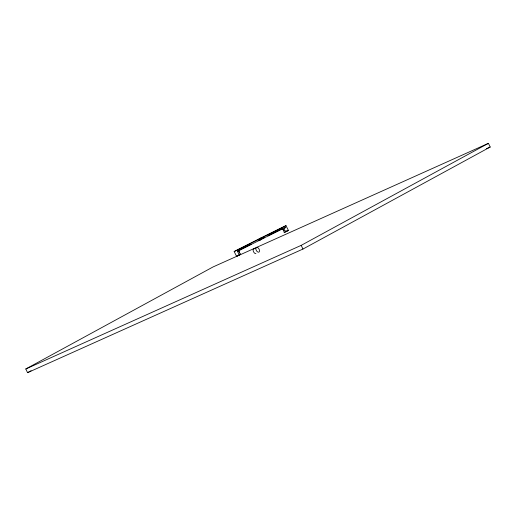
<?xml version="1.0" encoding="UTF-8"?>
<svg xmlns="http://www.w3.org/2000/svg" width="516" height="516" viewBox="0 0 516 516"><rect width="100%" height="100%" fill="white"/><g stroke="black" fill="none" stroke-linecap="round" stroke-linejoin="round"><path stroke-width="0.77" d="M285.967 225.608L284.697 226.376L285.251 227.472L283.697 230.646L284.232 232.555L288.373 230.362L285.967 225.608L261.735 237.573L234.161 251.544L236.573 256.291L240.714 254.098L236.573 256.291M239.308 254.943L237.457 251.292L238.863 250.441L239.398 252.356M287.109 231.129L283.697 230.646L281.826 227.808L282.194 227.588L234.161 251.544M284.232 232.555L288.373 230.362M25.8 368.979L213.044 266.946L488.426 143.332L490.2 147.021L302.957 249.054L27.574 372.668L25.8 368.979L301.183 245.364L488.426 143.332M27.574 372.668L31.108 370.746M260.864 239.572L261.496 239.23L260.832 239.547M260.606 239.663L259.774 240.095L260.638 239.688M251.092 244.313L238.495 250.666L240.346 254.317M258.793 240.43L262.289 238.669M237.457 251.292L282.749 228.685L283.677 230.51M281.826 227.808L284.697 226.376M282.381 228.904L285.251 227.472M263.005 238.315L264.444 237.605M268.023 235.838L282.355 228.762M486.53 148.666L490.2 147.021M258.393 239.585L258.948 240.682M301.183 245.364L302.957 249.054M255.93 253.64A2.677 1.535 61.9 0 1 253.279 251.092A2.677 1.535 61.9 0 1 254.453 248.744M259.219 238.998L260.935 238.134L259.219 238.998M255.833 248.706A2.677 1.535 61.9 0 0 258.645 252.195A2.677 1.535 61.9 0 0 258.574 248.306A2.677 1.535 61.9 0 0 255.833 248.706"/></g></svg>
